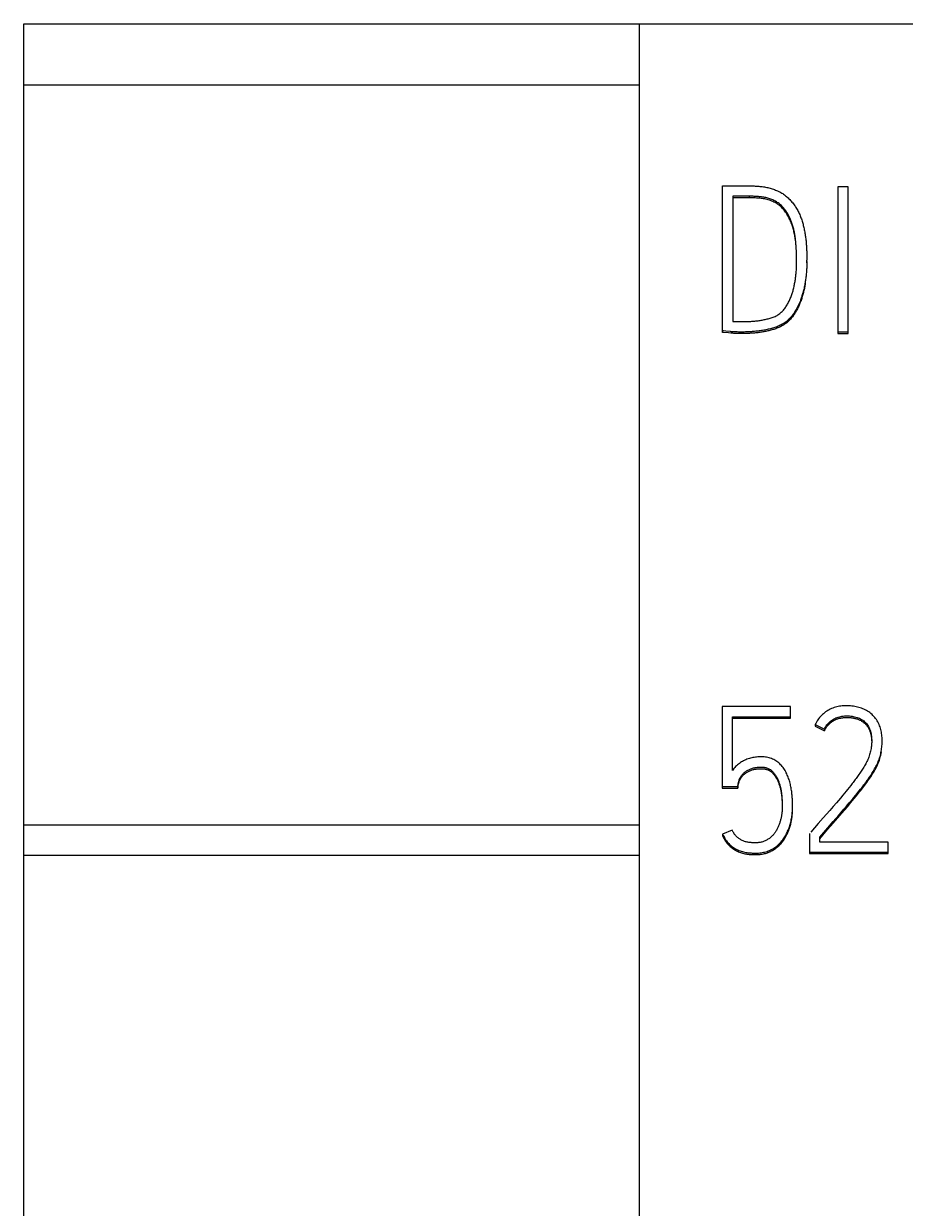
# Model space of a CAD drawing. Extents: x 0 to 594, y 0 to 420.
# Drawn here: x 149.57 to 156.73, y 354 to 363.62 of the extents above; entities that cross this region are included whole.
import ezdxf

# ---------------------------------------------------------------- set-up
doc = ezdxf.new("R2010")
doc.units = 0
doc.header["$LTSCALE"] = 32.67
doc.layers.add('20000_FRONT_O', color=7, linetype='CONTINUOUS')
doc.layers.add('20500_FRONT_O_LABELING', color=7, linetype='CONTINUOUS')

msp = doc.modelspace()

# ---------------------------------------------------------------- linework, layer by layer
at = {"layer": '20000_FRONT_O', "color": 7, "linetype": 'CONTINUOUS'}
for p, q in [((149.5696, 216.617), (149.5696, 363.617)), ((149.5696, 363.617), (174.3696, 363.617)), ((154.5696, 353.4338), (154.5696, 363.617)), ((154.5696, 363.117), (149.5696, 363.117)), ((149.5696, 357.117), (154.5696, 357.117)), ((154.5696, 356.867), (149.5696, 356.867))]:
    msp.add_line(p, q, dxfattribs=at)
at = {"layer": '20500_FRONT_O_LABELING', "color": 7, "linetype": 'CONTINUOUS'}
for p, q in [((155.2417, 362.3004), (155.4247, 362.302)), ((155.2417, 361.112), (155.2417, 362.3004)), ((155.3265, 362.2169), (155.3265, 361.2016)), ((155.458, 362.2169), (155.458, 362.2042)), ((156.1787, 362.2938), (156.1787, 361.1038)), ((156.2619, 362.2938), (156.1787, 362.2938)), ((156.2619, 361.1038), (156.2619, 362.2938)), ((155.458, 362.2042), (155.3265, 362.2042)), ((155.841, 361.7914), (155.84, 361.8081)), ((155.8418, 361.7747), (155.841, 361.7914)), ((155.8426, 361.7579), (155.8418, 361.7747)), ((155.8432, 361.7412), (155.8426, 361.7579)), ((155.9259, 361.7711), (155.9264, 361.7528)), ((155.9264, 361.7528), (155.9268, 361.7344)), ((155.9274, 361.6764), (155.9273, 361.6976)), ((155.3691, 361.2), (155.4116, 361.2)), ((155.3068, 361.1186), (155.2695, 361.122)), ((155.3089, 361.1057), (155.2921, 361.1072)), ((156.1787, 361.1165), (156.2619, 361.1165)), ((156.1787, 361.1038), (156.2619, 361.1038)), ((155.2402, 358.0753), (155.2402, 357.4141)), ((155.7944, 358.0753), (155.2402, 358.0753)), ((155.3234, 357.5578), (155.3234, 357.9934)), ((155.3234, 357.9934), (155.7944, 357.9934)), ((155.7944, 357.9807), (155.7944, 358.0753)), ((155.3234, 357.9807), (155.7944, 357.9807)), ((155.9941, 357.9296), (155.9941, 357.9169)), ((155.9941, 357.9296), (156.069, 357.8919)), ((155.9941, 357.9169), (156.069, 357.8792)), ((156.069, 357.8919), (156.069, 357.8792)), ((155.2402, 357.4268), (155.3666, 357.4268)), ((155.2402, 357.4141), (155.3666, 357.4141)), ((155.3666, 357.4268), (155.3733, 357.4629)), ((155.3666, 357.4141), (155.3733, 357.4502)), ((155.3666, 357.4268), (155.3666, 357.4141)), ((155.3733, 357.4629), (155.3733, 357.4502)), ((156.271, 357.4196), (156.2583, 357.4037)), ((156.2836, 357.4356), (156.271, 357.4196)), ((156.2961, 357.4517), (156.2836, 357.4356)), ((156.1997, 357.3333), (156.1666, 357.2946)), ((156.2194, 357.3566), (156.1997, 357.3333)), ((156.2325, 357.3722), (156.2194, 357.3566)), ((156.2455, 357.3879), (156.2325, 357.3722)), ((156.2583, 357.4037), (156.2455, 357.3879)), ((156.2715, 357.2938), (156.3, 357.3279)), ((156.2854, 357.2977), (156.312, 357.3297)), ((156.3, 357.3279), (156.3212, 357.3536)), ((156.312, 357.3297), (156.3296, 357.3511)), ((156.3212, 357.3536), (156.3353, 357.3708)), ((156.3296, 357.3511), (156.3471, 357.3726)), ((156.3353, 357.3708), (156.3493, 357.388)), ((156.3493, 357.388), (156.3631, 357.4054)), ((156.1135, 357.2329), (156.0868, 357.2021)), ((156.1401, 357.2637), (156.1135, 357.2329)), ((156.1666, 357.2946), (156.1401, 357.2637)), ((156.1775, 357.1841), (156.2283, 357.243)), ((156.1955, 357.1921), (156.2317, 357.2342)), ((156.2283, 357.243), (156.25, 357.2684)), ((156.2317, 357.2342), (156.2586, 357.2659)), ((156.25, 357.2684), (156.2715, 357.2938)), ((156.2586, 357.2659), (156.2854, 357.2977)), ((156.0197, 357.1256), (155.9592, 357.0568)), ((156.06, 357.1715), (156.0197, 357.1256)), ((156.0868, 357.2021), (156.06, 357.1715)), ((156.0957, 357.0767), (156.141, 357.1292)), ((156.0976, 357.0916), (156.1412, 357.1421)), ((156.141, 357.1292), (156.1955, 357.1921)), ((155.32, 357.0731), (155.2435, 357.0388)), ((155.2435, 357.0388), (155.2435, 357.0261)), ((155.9492, 357.0453), (155.9492, 356.882)), ((156.0324, 357.0158), (156.0976, 357.0916)), ((156.0324, 357.0031), (156.0957, 357.0767)), ((156.0324, 356.9765), (156.0324, 357.0158)), ((156.5883, 356.9765), (156.0324, 356.9765)), ((156.5883, 356.882), (156.5883, 356.9765)), ((155.9492, 356.8947), (156.5883, 356.8947)), ((155.9492, 356.882), (156.5883, 356.882))]:
    msp.add_line(p, q, dxfattribs=at)
for points in [[(155.84, 361.8081), (155.8394, 361.8165), (155.8388, 361.8249), (155.8382, 361.8332), (155.8375, 361.8416), (155.8367, 361.8499), (155.8358, 361.8582), (155.8349, 361.8666), (155.8339, 361.8749), (155.8328, 361.8832), (155.8316, 361.8915), (155.8303, 361.8998), (155.8289, 361.908), (155.8273, 361.9163), (155.8257, 361.9245), (155.824, 361.9327), (155.8221, 361.9409), (155.8202, 361.949), (155.8181, 361.9572), (155.816, 361.9653), (155.8137, 361.9733), (155.8113, 361.9814), (155.8088, 361.9894), (155.8062, 361.9974), (155.8034, 362.0053), (155.8005, 362.0132), (155.7975, 362.021), (155.7943, 362.0288), (155.7909, 362.0365), (155.7874, 362.0441), (155.7837, 362.0516), (155.7798, 362.0591), (155.7758, 362.0665), (155.7717, 362.0738), (155.7674, 362.0811), (155.7629, 362.0882), (155.7583, 362.0953), (155.7535, 362.1022), (155.7485, 362.109), (155.7434, 362.1157), (155.738, 362.1222), (155.7324, 362.1285), (155.7266, 362.1347), (155.7206, 362.1407), (155.7144, 362.1464), (155.708, 362.1519), (155.7013, 362.1571), (155.6945, 362.1621), (155.6874, 362.1669), (155.6802, 362.1714), (155.6729, 362.1756), (155.6654, 362.1796), (155.6577, 362.1833), (155.65, 362.1868), (155.6421, 362.1901), (155.6342, 362.1932), (155.6262, 362.1961), (155.6181, 362.1987), (155.61, 362.2012), (155.6018, 362.2035), (155.5935, 362.2055), (155.5852, 362.2072), (155.5768, 362.2088), (155.5684, 362.2101), (155.56, 362.2112), (155.5515, 362.2122), (155.543, 362.2131), (155.5346, 362.2138), (155.5261, 362.2145), (155.5176, 362.215), (155.5091, 362.2155), (155.5006, 362.2159), (155.4921, 362.2163), (155.4836, 362.2165), (155.475, 362.2167), (155.4665, 362.2168), (155.3265, 362.2169)], [(155.4247, 362.302), (155.4341, 362.302), (155.4434, 362.302), (155.4528, 362.3018), (155.4621, 362.3015), (155.4714, 362.3012), (155.4808, 362.3009), (155.4901, 362.3005), (155.4994, 362.3), (155.5088, 362.2995), (155.5181, 362.2989), (155.5274, 362.2983), (155.5367, 362.2976), (155.546, 362.2967), (155.5553, 362.2958), (155.5646, 362.2947), (155.5738, 362.2935), (155.5831, 362.2921), (155.5923, 362.2905), (155.6015, 362.2887), (155.6106, 362.2868), (155.6196, 362.2846), (155.6287, 362.2822), (155.6376, 362.2796), (155.6465, 362.2768), (155.6554, 362.2738), (155.6642, 362.2706), (155.6729, 362.2673), (155.6815, 362.2637), (155.69, 362.26), (155.6984, 362.256), (155.7067, 362.2518), (155.7149, 362.2473), (155.723, 362.2426), (155.7308, 362.2377), (155.7386, 362.2325), (155.7461, 362.2271), (155.7535, 362.2214), (155.7607, 362.2156), (155.7677, 362.2095), (155.7745, 362.2032), (155.7812, 362.1968), (155.7877, 362.1902), (155.7941, 362.1834), (155.8003, 362.1766), (155.8063, 362.1695), (155.8122, 362.1624), (155.8179, 362.1551), (155.8234, 362.1477), (155.8288, 362.1402), (155.8339, 362.1325), (155.8389, 362.1247), (155.8437, 362.1168), (155.8483, 362.1088), (155.8527, 362.1007), (155.857, 362.0925), (155.8611, 362.0843), (155.865, 362.0759), (155.8688, 362.0675), (155.8725, 362.0591), (155.876, 362.0505), (155.8793, 362.0419), (155.8824, 362.0333), (155.8854, 362.0246), (155.8882, 362.0158), (155.8908, 362.007), (155.8934, 361.9981), (155.8958, 361.9893), (155.8981, 361.9804), (155.9003, 361.9714), (155.9024, 361.9625), (155.9044, 361.9535), (155.9063, 361.9445), (155.9082, 361.9355), (155.9099, 361.9265), (155.9115, 361.9174), (155.913, 361.9083), (155.9145, 361.8993), (155.9158, 361.8902), (155.917, 361.881), (155.9181, 361.8719), (155.9192, 361.8628), (155.9202, 361.8537), (155.9211, 361.8445), (155.922, 361.8354), (155.9228, 361.8262), (155.9235, 361.817), (155.9241, 361.8079), (155.9247, 361.7987), (155.9251, 361.7895), (155.9255, 361.7803), (155.9259, 361.7711)], [(155.8341, 361.8604), (155.8329, 361.87), (155.8315, 361.8796), (155.8299, 361.8891), (155.8283, 361.8987), (155.8264, 361.9082), (155.8245, 361.9177), (155.8224, 361.9272), (155.8201, 361.9366), (155.8177, 361.946), (155.8152, 361.9554), (155.8125, 361.9647), (155.8097, 361.974), (155.8067, 361.9832), (155.8035, 361.9924), (155.8001, 362.0015), (155.7966, 362.0105), (155.7928, 362.0195), (155.7888, 362.0283), (155.7846, 362.0371), (155.7802, 362.0457), (155.7756, 362.0543), (155.7707, 362.0627), (155.7657, 362.0711), (155.7605, 362.0793), (155.755, 362.0873), (155.7493, 362.0952), (155.7433, 362.103), (155.7371, 362.1105), (155.7306, 362.1178), (155.7238, 362.1248), (155.7203, 362.1282), (155.7168, 362.1316), (155.7131, 362.1348), (155.7094, 362.138), (155.7056, 362.1411), (155.7017, 362.1441), (155.6978, 362.147), (155.6938, 362.1499), (155.6898, 362.1526), (155.6856, 362.1553), (155.6772, 362.1604), (155.6686, 362.1652), (155.6599, 362.1696), (155.651, 362.1737), (155.6419, 362.1775), (155.6327, 362.181), (155.6234, 362.1843), (155.6141, 362.1873), (155.6046, 362.19), (155.5951, 362.1924), (155.5854, 362.1945), (155.5758, 362.1962), (155.566, 362.1977), (155.5563, 362.199), (155.5465, 362.2), (155.5367, 362.2009), (155.5269, 362.2017), (155.5171, 362.2024), (155.5072, 362.2029), (155.4974, 362.2034), (155.4876, 362.2037), (155.4777, 362.204), (155.4679, 362.2041), (155.458, 362.2042)], [(155.4116, 361.2), (155.4201, 361.2001), (155.4287, 361.2002), (155.4372, 361.2004), (155.4457, 361.2006), (155.4542, 361.2009), (155.4627, 361.2012), (155.4712, 361.2016), (155.4797, 361.2021), (155.4882, 361.2027), (155.4967, 361.2033), (155.5052, 361.2041), (155.5136, 361.205), (155.5221, 361.2059), (155.5305, 361.2069), (155.539, 361.2081), (155.5474, 361.2093), (155.5558, 361.2106), (155.5642, 361.2121), (155.5726, 361.2136), (155.5809, 361.2152), (155.5892, 361.217), (155.5975, 361.2188), (155.6058, 361.2208), (155.6141, 361.2229), (155.6223, 361.2251), (155.6304, 361.2275), (155.6385, 361.2301), (155.6466, 361.2329), (155.6546, 361.2358), (155.6625, 361.2388), (155.6703, 361.2422), (155.6779, 361.2459), (155.6853, 361.25), (155.6926, 361.2545), (155.6996, 361.2593), (155.7064, 361.2643), (155.713, 361.2697), (155.7193, 361.2753), (155.7254, 361.2811), (155.7313, 361.2872), (155.7369, 361.2935), (155.7423, 361.2999), (155.7476, 361.3066), (155.7526, 361.3134), (155.7574, 361.3203), (155.762, 361.3273), (155.7664, 361.3345), (155.7707, 361.3417), (155.7748, 361.3491), (155.7788, 361.3565), (155.7826, 361.364), (155.7862, 361.3716), (155.7896, 361.3792), (155.7929, 361.387), (155.7961, 361.3947), (155.7991, 361.4026), (155.802, 361.4105), (155.8047, 361.4184), (155.8073, 361.4264), (155.8099, 361.4344), (155.8123, 361.4424), (155.8146, 361.4505), (155.8168, 361.4586), (155.8189, 361.4667), (155.8209, 361.4748), (155.8228, 361.483), (155.8246, 361.4912), (155.8263, 361.4994), (155.828, 361.5076), (155.8295, 361.5158), (155.8309, 361.5241), (155.8323, 361.5324), (155.8336, 361.5407), (155.8348, 361.549), (155.8359, 361.5573), (155.837, 361.5656), (155.8379, 361.5739), (155.8388, 361.5822), (155.8397, 361.5906), (155.8404, 361.5989), (155.8411, 361.6072), (155.8418, 361.6156), (155.8423, 361.624), (155.8428, 361.6323), (155.8432, 361.6407), (155.8435, 361.6491), (155.8438, 361.6574), (155.844, 361.6658), (155.8441, 361.6742), (155.8442, 361.6826), (155.8442, 361.6909), (155.8441, 361.6993), (155.844, 361.7077), (155.8439, 361.7161), (155.8437, 361.7245), (155.8432, 361.7412)], [(155.9268, 361.7344), (155.9271, 361.716), (155.9273, 361.7068), (155.9273, 361.6976)], [(155.9274, 361.6884), (155.9273, 361.6793), (155.9272, 361.6701), (155.927, 361.6609), (155.9268, 361.6517), (155.9264, 361.6425), (155.926, 361.6333), (155.9254, 361.6241), (155.9248, 361.615), (155.9241, 361.6058), (155.9234, 361.5967), (155.9225, 361.5875), (155.9216, 361.5783), (155.9206, 361.5692), (155.9196, 361.5601), (155.9184, 361.551), (155.9172, 361.5418), (155.9159, 361.5327), (155.9145, 361.5237), (155.913, 361.5146), (155.9115, 361.5055), (155.9098, 361.4965), (155.908, 361.4874), (155.9062, 361.4784), (155.9042, 361.4695), (155.9021, 361.4605), (155.8999, 361.4516), (155.8976, 361.4426), (155.8952, 361.4338), (155.8927, 361.4249), (155.8901, 361.4161), (155.8874, 361.4073), (155.8846, 361.3985), (155.8817, 361.3898), (155.8786, 361.3811), (155.8755, 361.3725), (155.8721, 361.3639), (155.8687, 361.3553), (155.8651, 361.3468), (155.8614, 361.3384), (155.8574, 361.3301), (155.8534, 361.3218), (155.8492, 361.3136), (155.8448, 361.3054), (155.8403, 361.2974), (155.8356, 361.2894), (155.8307, 361.2816), (155.8258, 361.2738), (155.8206, 361.2661), (155.8153, 361.2586), (155.8097, 361.2512), (155.804, 361.2439), (155.7981, 361.2368), (155.792, 361.2298), (155.7856, 361.2231), (155.779, 361.2165), (155.7722, 361.2102), (155.7652, 361.2042), (155.758, 361.1983), (155.7505, 361.1928), (155.7428, 361.1876), (155.7349, 361.1826), (155.7269, 361.1779), (155.7187, 361.1735), (155.7104, 361.1693), (155.7019, 361.1653), (155.6934, 361.1616), (155.6848, 361.1581), (155.6761, 361.1547), (155.6673, 361.1516), (155.6584, 361.1487), (155.6495, 361.146), (155.6405, 361.1435), (155.6315, 361.1411), (155.6224, 361.1389), (155.6133, 361.1368), (155.6042, 361.1349), (155.595, 361.133), (155.5859, 361.1312), (155.5767, 361.1295), (155.5675, 361.128), (155.5583, 361.1265), (155.549, 361.1252), (155.5398, 361.1239), (155.5305, 361.1227), (155.5212, 361.1216), (155.5119, 361.1206), (155.5026, 361.1197), (155.4933, 361.1188), (155.484, 361.1181), (155.4747, 361.1174), (155.4654, 361.1169), (155.4561, 361.1164), (155.4467, 361.1159), (155.4374, 361.1155), (155.4281, 361.1152), (155.4187, 361.115), (155.4094, 361.1149), (155.4001, 361.1148), (155.3907, 361.1148)], [(155.9141, 361.5085), (155.9128, 361.5003), (155.9113, 361.4921), (155.9098, 361.484), (155.9082, 361.4758), (155.9066, 361.4677), (155.9048, 361.4595), (155.903, 361.4514), (155.901, 361.4433), (155.899, 361.4353), (155.8969, 361.4272), (155.8947, 361.4192), (155.8924, 361.4112), (155.8901, 361.4032), (155.8876, 361.3952), (155.8851, 361.3873), (155.8825, 361.3794), (155.8798, 361.3716), (155.8769, 361.3637), (155.874, 361.3559), (155.871, 361.3482), (155.8678, 361.3405), (155.8645, 361.3328), (155.8611, 361.3252), (155.8576, 361.3177), (155.8539, 361.3102), (155.8501, 361.3027), (155.8462, 361.2954), (155.8422, 361.2881), (155.838, 361.2808), (155.8337, 361.2737), (155.8293, 361.2666), (155.8248, 361.2596), (155.8201, 361.2527), (155.8152, 361.2459), (155.8102, 361.2391), (155.8051, 361.2325), (155.7998, 361.2261), (155.7943, 361.2197), (155.7887, 361.2136), (155.7828, 361.2075), (155.7768, 361.2017), (155.7706, 361.1961), (155.7642, 361.1906), (155.7576, 361.1854), (155.7509, 361.1804), (155.7439, 361.1756), (155.7369, 361.1711), (155.7296, 361.1668), (155.7223, 361.1627), (155.7148, 361.1588), (155.7072, 361.1551), (155.6996, 361.1516), (155.6918, 361.1482), (155.684, 361.1451), (155.6762, 361.1421), (155.6682, 361.1392), (155.6602, 361.1366), (155.6522, 361.1341), (155.6441, 361.1317), (155.6359, 361.1295), (155.6277, 361.1275), (155.6195, 361.1255), (155.6113, 361.1237), (155.603, 361.1219), (155.5948, 361.1202), (155.5865, 361.1186), (155.5782, 361.1171), (155.5699, 361.1157), (155.5615, 361.1143), (155.5532, 361.1131), (155.5448, 361.1119), (155.5364, 361.1108), (155.5281, 361.1097), (155.5197, 361.1087), (155.5113, 361.1078), (155.5029, 361.107), (155.4945, 361.1062), (155.4861, 361.1056), (155.4776, 361.1049), (155.4692, 361.1044), (155.4608, 361.1039), (155.4523, 361.1035), (155.4439, 361.1031), (155.4355, 361.1028), (155.427, 361.1025), (155.4186, 361.1023), (155.4101, 361.1022), (155.4017, 361.1021), (155.3933, 361.1021), (155.3848, 361.1022), (155.3764, 361.1023), (155.3679, 361.1025), (155.3595, 361.1027), (155.351, 361.103), (155.3426, 361.1034), (155.3342, 361.1038), (155.3258, 361.1044), (155.3173, 361.105), (155.3089, 361.1057)], [(155.3265, 361.2016), (155.335, 361.2009), (155.3435, 361.2004), (155.352, 361.2001), (155.3605, 361.2), (155.3691, 361.2)], [(155.2695, 361.122), (155.251, 361.1237), (155.2417, 361.1247)], [(155.2921, 361.1072), (155.2501, 361.1111), (155.2417, 361.112)], [(155.3907, 361.1148), (155.3814, 361.1149), (155.372, 361.1151), (155.3627, 361.1153), (155.3534, 361.1156), (155.344, 361.116), (155.3347, 361.1165), (155.3254, 361.1171), (155.3161, 361.1178), (155.3068, 361.1186)], [(156.5384, 357.7833), (156.5383, 357.8013), (156.538, 357.8124), (156.5374, 357.8234), (156.5365, 357.8344), (156.5353, 357.8454), (156.5337, 357.8563), (156.5319, 357.8672), (156.5298, 357.878), (156.5273, 357.8888), (156.5244, 357.8995), (156.5212, 357.91), (156.5174, 357.9204), (156.5132, 357.9307), (156.5086, 357.9407), (156.5035, 357.9506), (156.498, 357.9602), (156.492, 357.9696), (156.4856, 357.9786), (156.4787, 357.9873), (156.4714, 357.9957), (156.4638, 358.0038), (156.4559, 358.0116), (156.4476, 358.0191), (156.439, 358.0261), (156.4299, 358.0326), (156.4205, 358.0386), (156.4108, 358.0441), (156.4008, 358.0492), (156.3907, 358.0539), (156.3803, 358.0582), (156.3698, 358.0621), (156.3592, 358.0657), (156.3485, 358.0689), (156.3377, 358.0718), (156.3268, 358.0744), (156.3158, 358.0766), (156.3047, 358.0783), (156.2935, 358.0796), (156.2824, 358.0806), (156.2712, 358.0813), (156.26, 358.0817), (156.2488, 358.0819), (156.2375, 358.0817), (156.2262, 358.0812), (156.215, 358.0803), (156.2037, 358.0792), (156.1926, 358.0776), (156.1815, 358.0756), (156.1704, 358.0733), (156.1596, 358.0705), (156.1488, 358.0672), (156.1382, 358.0635), (156.1278, 358.0593), (156.1176, 358.0547), (156.1076, 358.0496), (156.0978, 358.044), (156.0883, 358.038), (156.079, 358.0317), (156.07, 358.0249), (156.0613, 358.0178), (156.053, 358.0103), (156.0449, 358.0025), (156.0372, 357.9944), (156.0298, 357.9859), (156.0228, 357.9772), (156.0162, 357.9681), (156.0101, 357.9589), (156.0043, 357.9493), (155.999, 357.9395), (155.9941, 357.9296)], [(156.069, 357.8919), (156.0736, 357.9009), (156.0787, 357.9097), (156.0843, 357.9183), (156.0904, 357.9265), (156.0969, 357.9345), (156.1038, 357.942), (156.1112, 357.9493), (156.1189, 357.9561), (156.127, 357.9625), (156.1354, 357.9684), (156.1442, 357.9739), (156.1532, 357.9789), (156.1624, 357.9833), (156.1719, 357.9872), (156.1817, 357.9905), (156.1915, 357.9933), (156.2016, 357.9955), (156.2118, 357.9972), (156.222, 357.9985), (156.2323, 357.9994), (156.2427, 357.9999), (156.2531, 358), (156.2634, 357.9998), (156.2737, 357.9993), (156.2839, 357.9984), (156.2941, 357.9971), (156.3043, 357.9954), (156.3144, 357.9933), (156.3243, 357.9908), (156.3342, 357.9878), (156.3439, 357.9844), (156.3534, 357.9804), (156.3627, 357.9759), (156.3717, 357.9709), (156.3803, 357.9653), (156.3885, 357.9592), (156.3963, 357.9525), (156.4037, 357.9453), (156.4105, 357.9377), (156.4168, 357.9297), (156.4225, 357.9213), (156.4277, 357.9125), (156.4324, 357.9035), (156.4366, 357.8943), (156.4402, 357.8848), (156.4433, 357.8751), (156.4458, 357.8654), (156.448, 357.8555), (156.4498, 357.8455), (156.4512, 357.8355), (156.4523, 357.8254), (156.453, 357.8154), (156.4534, 357.8052), (156.4535, 357.7951), (156.4532, 357.785), (156.4527, 357.7749), (156.452, 357.7648), (156.4509, 357.7548), (156.4496, 357.7448), (156.448, 357.7348), (156.4462, 357.7248), (156.4441, 357.7149), (156.4418, 357.7051), (156.4393, 357.6953), (156.4365, 357.6855), (156.4336, 357.6758), (156.4303, 357.6662), (156.4267, 357.6568), (156.4228, 357.6474), (156.4187, 357.6382), (156.4142, 357.629), (156.4096, 357.62), (156.4047, 357.6111), (156.3997, 357.6023), (156.3946, 357.5935), (156.3893, 357.5848), (156.3839, 357.5762), (156.3784, 357.5677), (156.3729, 357.5592), (156.3673, 357.5507), (156.3616, 357.5423), (156.3559, 357.5339), (156.3501, 357.5255), (156.3443, 357.5172), (156.3384, 357.5089), (156.3325, 357.5006), (156.3265, 357.4924), (156.3205, 357.4842), (156.3145, 357.476), (156.3084, 357.4679), (156.3022, 357.4597), (156.2961, 357.4517)], [(156.069, 357.8792), (156.0715, 357.8844), (156.0742, 357.8894), (156.0771, 357.8944), (156.0801, 357.8993), (156.0833, 357.9042), (156.0867, 357.9089), (156.0901, 357.9136), (156.0938, 357.9181), (156.0976, 357.9225), (156.1015, 357.9269), (156.1055, 357.9311), (156.1097, 357.9351), (156.114, 357.9391), (156.1184, 357.9429), (156.1229, 357.9466), (156.1276, 357.9502), (156.1323, 357.9536), (156.1371, 357.9569), (156.1421, 357.96), (156.1471, 357.9629), (156.1522, 357.9657), (156.1574, 357.9683), (156.1627, 357.9707), (156.1681, 357.973), (156.1735, 357.9751), (156.179, 357.977), (156.1846, 357.9787), (156.1902, 357.9802), (156.1959, 357.9816), (156.2016, 357.9828), (156.2073, 357.9838), (156.2131, 357.9847), (156.2189, 357.9855), (156.2247, 357.9861), (156.2306, 357.9865), (156.2364, 357.9869), (156.2423, 357.9871), (156.2482, 357.9873), (156.254, 357.9873), (156.2599, 357.9872), (156.2657, 357.987), (156.2716, 357.9867), (156.2774, 357.9863), (156.2832, 357.9857), (156.289, 357.9851), (156.2948, 357.9843), (156.3005, 357.9834), (156.3063, 357.9823), (156.312, 357.9812), (156.3176, 357.9798), (156.3233, 357.9784), (156.3289, 357.9768), (156.3345, 357.975), (156.34, 357.9731), (156.3455, 357.9711), (156.3509, 357.9688), (156.3562, 357.9665), (156.3614, 357.9639), (156.3666, 357.9612), (156.3716, 357.9582), (156.3765, 357.9552), (156.3813, 357.9519), (156.386, 357.9484), (156.3906, 357.9448), (156.395, 357.941), (156.3993, 357.937), (156.4034, 357.9329), (156.4073, 357.9287), (156.4111, 357.9243), (156.4147, 357.9197), (156.4181, 357.9151), (156.4214, 357.9103), (156.4244, 357.9055), (156.4273, 357.9005), (156.4301, 357.8954), (156.4326, 357.8903), (156.4351, 357.8851), (156.4373, 357.8798), (156.4394, 357.8744), (156.4412, 357.869), (156.4429, 357.8635), (156.4445, 357.858), (156.4459, 357.8524), (156.4472, 357.8468), (156.4483, 357.8412), (156.4493, 357.8356), (156.4502, 357.8299), (156.451, 357.8242), (156.4517, 357.8185), (156.4523, 357.8128), (156.4527, 357.8071), (156.4531, 357.8014), (156.4533, 357.7957), (156.4534, 357.79)], [(156.3471, 357.3726), (156.3557, 357.3834), (156.3643, 357.3943), (156.3729, 357.4052), (156.3813, 357.4162), (156.3897, 357.4272), (156.3981, 357.4383), (156.4063, 357.4494), (156.4145, 357.4606), (156.4225, 357.4719), (156.4305, 357.4832), (156.4384, 357.4946), (156.4461, 357.5061), (156.4537, 357.5177), (156.4611, 357.5293), (156.4684, 357.5411), (156.4754, 357.553), (156.4822, 357.5651), (156.4886, 357.5773), (156.4948, 357.5897), (156.5006, 357.6023), (156.506, 357.615), (156.511, 357.6278), (156.5156, 357.6408), (156.5198, 357.654), (156.5235, 357.6673), (156.5268, 357.6807), (156.5296, 357.6941), (156.5321, 357.7077)], [(156.3631, 357.4054), (156.3699, 357.4142), (156.3767, 357.4229), (156.3835, 357.4317), (156.3902, 357.4406), (156.3969, 357.4494), (156.4035, 357.4584), (156.4101, 357.4673), (156.4166, 357.4763), (156.423, 357.4853), (156.4294, 357.4944), (156.4358, 357.5035), (156.442, 357.5127), (156.4482, 357.5219), (156.4542, 357.5312), (156.4602, 357.5405), (156.466, 357.5499), (156.4717, 357.5594), (156.4773, 357.569), (156.4827, 357.5787), (156.4879, 357.5885), (156.4928, 357.5984), (156.4976, 357.6084), (156.5021, 357.6185), (156.5064, 357.6287), (156.5104, 357.639), (156.5142, 357.6494), (156.5177, 357.6599), (156.5209, 357.6705), (156.5238, 357.6811), (156.5264, 357.6919), (156.5288, 357.7026), (156.5309, 357.7135), (156.5327, 357.7244), (156.5343, 357.7353), (156.5356, 357.7462), (156.5367, 357.7572), (156.5375, 357.7682), (156.538, 357.7793), (156.5383, 357.7903)], [(155.8111, 357.2612), (155.811, 357.2767), (155.811, 357.2866), (155.8108, 357.2965), (155.8105, 357.3065), (155.8101, 357.3164), (155.8095, 357.3263), (155.8089, 357.3362), (155.8081, 357.3461), (155.8072, 357.356), (155.8062, 357.3659), (155.805, 357.3758), (155.8038, 357.3857), (155.8024, 357.3955), (155.8008, 357.4054), (155.7991, 357.4152), (155.7973, 357.4249), (155.7953, 357.4347), (155.7931, 357.4444), (155.7907, 357.4541), (155.7881, 357.4637), (155.7854, 357.4732), (155.7824, 357.4827), (155.7792, 357.4922), (155.7758, 357.5016), (155.7722, 357.5109), (155.7683, 357.52), (155.7641, 357.5291), (155.7597, 357.5381), (155.7551, 357.5469), (155.7501, 357.5556), (155.7449, 357.5642), (155.7394, 357.5725), (155.7336, 357.5807), (155.7275, 357.5887), (155.721, 357.5964), (155.7143, 357.6038), (155.7072, 357.6109), (155.6998, 357.6177), (155.692, 357.6241), (155.6839, 357.6302), (155.6755, 357.6358), (155.6669, 357.641), (155.658, 357.6458), (155.6488, 357.6501), (155.6394, 357.6539), (155.6299, 357.6572), (155.6202, 357.66), (155.6103, 357.6623), (155.6003, 357.6642), (155.5903, 357.6656), (155.5802, 357.6666), (155.5701, 357.6673), (155.5599, 357.6676), (155.5498, 357.6675), (155.5398, 357.6672), (155.5297, 357.6666), (155.5196, 357.6657), (155.5096, 357.6646), (155.4996, 357.6632), (155.4896, 357.6615), (155.4798, 357.6595), (155.4699, 357.6571), (155.4602, 357.6545), (155.4506, 357.6515), (155.4411, 357.6481), (155.4317, 357.6444), (155.4225, 357.6404), (155.4135, 357.6359), (155.4047, 357.6311), (155.3961, 357.6259), (155.3876, 357.6204), (155.3794, 357.6146), (155.3714, 357.6085), (155.3637, 357.6021), (155.3563, 357.5954), (155.3491, 357.5884), (155.3422, 357.5812), (155.3356, 357.5737), (155.3293, 357.5659), (155.3234, 357.5578)], [(155.3733, 357.4629), (155.3737, 357.4662), (155.3745, 357.4694), (155.3763, 357.4758), (155.3784, 357.4822), (155.3807, 357.4884), (155.3833, 357.4946), (155.3864, 357.5005), (155.3899, 357.5062), (155.3937, 357.5117), (155.3977, 357.5171), (155.4019, 357.5223), (155.4064, 357.5273), (155.411, 357.5322), (155.4159, 357.5368), (155.421, 357.5412), (155.4263, 357.5453), (155.4318, 357.5492), (155.4375, 357.5529), (155.4432, 357.5564), (155.4491, 357.5598), (155.455, 357.5629), (155.4611, 357.5659), (155.4673, 357.5686), (155.4735, 357.5711), (155.4799, 357.5734), (155.4864, 357.5754), (155.4929, 357.5771), (155.4995, 357.5786), (155.5062, 357.5799), (155.5128, 357.5809), (155.5196, 357.5818), (155.5263, 357.5826), (155.533, 357.5832), (155.5398, 357.5836), (155.5465, 357.5839), (155.5533, 357.5841), (155.5601, 357.584), (155.5669, 357.5838), (155.5736, 357.5834), (155.5804, 357.5827), (155.5871, 357.5817), (155.5937, 357.5803), (155.6003, 357.5786), (155.6067, 357.5765), (155.613, 357.574), (155.6192, 357.5711), (155.6251, 357.5679), (155.6308, 357.5642), (155.6362, 357.5602), (155.6414, 357.5559), (155.6463, 357.5513), (155.651, 357.5465), (155.6555, 357.5415), (155.6598, 357.5363), (155.6639, 357.531), (155.6678, 357.5256), (155.6716, 357.5201), (155.6752, 357.5144), (155.6787, 357.5087), (155.682, 357.5029), (155.6851, 357.497), (155.6881, 357.491), (155.6909, 357.485), (155.6936, 357.4789), (155.6961, 357.4727), (155.6985, 357.4664), (155.7007, 357.4601), (155.7029, 357.4538), (155.7049, 357.4475), (155.7068, 357.4411), (155.7086, 357.4347), (155.7103, 357.4282), (155.712, 357.4218), (155.7135, 357.4153), (155.7149, 357.4088), (155.7163, 357.4022), (155.7175, 357.3957), (155.7187, 357.3891), (155.7197, 357.3825), (155.7206, 357.376), (155.7215, 357.3693), (155.7222, 357.3627), (155.7229, 357.3561), (155.7236, 357.3495), (155.7242, 357.3428), (155.7247, 357.3362), (155.7252, 357.3296)], [(155.3733, 357.4502), (155.3737, 357.4534), (155.3744, 357.4566), (155.3753, 357.4598), (155.3763, 357.4629), (155.3783, 357.4692), (155.3805, 357.4754), (155.3818, 357.4784), (155.3831, 357.4814), (155.3846, 357.4844), (155.3861, 357.4873), (155.3878, 357.4901), (155.3895, 357.4929), (155.3932, 357.4984), (155.3972, 357.5037), (155.4013, 357.5088), (155.4056, 357.5138), (155.4102, 357.5186), (155.415, 357.5232), (155.42, 357.5276), (155.4251, 357.5317), (155.4305, 357.5356), (155.436, 357.5393), (155.4417, 357.5428), (155.4474, 357.5461), (155.4532, 357.5493), (155.4592, 357.5523), (155.4652, 357.5551), (155.4714, 357.5576), (155.4776, 357.5599), (155.484, 357.562), (155.4904, 357.5638), (155.4969, 357.5653), (155.5034, 357.5667), (155.51, 357.5678), (155.5166, 357.5687), (155.5232, 357.5695), (155.5298, 357.5702), (155.5365, 357.5707), (155.5431, 357.5711), (155.5498, 357.5713), (155.5565, 357.5714), (155.5632, 357.5713), (155.5698, 357.571), (155.5765, 357.5704), (155.5831, 357.5696), (155.5897, 357.5685), (155.5962, 357.567), (155.5994, 357.5661), (155.6026, 357.5652), (155.6058, 357.5641), (155.609, 357.563), (155.6121, 357.5617), (155.6151, 357.5604), (155.6181, 357.559), (155.6211, 357.5574), (155.624, 357.5558), (155.6268, 357.5541), (155.6296, 357.5523), (155.6324, 357.5504), (155.635, 357.5484), (155.6376, 357.5464), (155.6427, 357.542), (155.6475, 357.5375), (155.6521, 357.5327), (155.6565, 357.5277), (155.6606, 357.5226), (155.6646, 357.5173), (155.6685, 357.512), (155.6721, 357.5065), (155.6757, 357.5009), (155.6791, 357.4953), (155.6823, 357.4895), (155.6854, 357.4837), (155.6884, 357.4778), (155.6911, 357.4719), (155.6937, 357.4658), (155.6962, 357.4597), (155.6985, 357.4536), (155.7008, 357.4474), (155.7029, 357.4412), (155.7048, 357.4349), (155.7067, 357.4286), (155.7085, 357.4223), (155.7102, 357.4159), (155.7118, 357.4096), (155.7134, 357.4032), (155.7148, 357.3968), (155.7161, 357.3904), (155.7174, 357.3839), (155.7185, 357.3774), (155.7195, 357.371), (155.7205, 357.3645), (155.7213, 357.358), (155.7221, 357.3514), (155.7228, 357.3449), (155.7234, 357.3384), (155.724, 357.3319), (155.7245, 357.3253), (155.725, 357.3188)], [(155.7252, 357.3296), (155.7261, 357.3163), (155.7265, 357.3096), (155.7268, 357.303), (155.7272, 357.2963), (155.7274, 357.2897), (155.7276, 357.283), (155.7278, 357.2764), (155.7278, 357.2697), (155.7278, 357.2631), (155.7277, 357.2564), (155.7275, 357.2497), (155.7272, 357.2431), (155.7268, 357.2364), (155.7263, 357.2298), (155.7257, 357.2232), (155.725, 357.2165), (155.7242, 357.2099), (155.7233, 357.2033), (155.7224, 357.1967), (155.7213, 357.1902), (155.7201, 357.1836), (155.7188, 357.1771), (155.7174, 357.1705), (155.7159, 357.164), (155.7143, 357.1576), (155.7126, 357.1511), (155.7108, 357.1447), (155.7089, 357.1383), (155.7069, 357.132), (155.7047, 357.1257), (155.7025, 357.1194), (155.7001, 357.1131), (155.6975, 357.107), (155.6949, 357.1008), (155.6921, 357.0948), (155.6892, 357.0887), (155.6862, 357.0828), (155.683, 357.0769), (155.6797, 357.0711), (155.6763, 357.0654), (155.6727, 357.0597), (155.6689, 357.0542), (155.665, 357.0487), (155.6609, 357.0434), (155.6567, 357.0382), (155.6523, 357.0331), (155.6477, 357.0282), (155.643, 357.0235), (155.6381, 357.0188), (155.6331, 357.0144), (155.6279, 357.0101), (155.6225, 357.006), (155.6171, 357.002), (155.6115, 356.9983), (155.6058, 356.9947), (155.5999, 356.9914), (155.5939, 356.9882), (155.5878, 356.9853), (155.5816, 356.9827), (155.5753, 356.9802), (155.5689, 356.9781), (155.5624, 356.9762), (155.5558, 356.9746), (155.5492, 356.9732), (155.5425, 356.9721), (155.5358, 356.9713), (155.529, 356.9706), (155.5223, 356.9702), (155.5155, 356.97), (155.5087, 356.97), (155.502, 356.9701), (155.4952, 356.9703), (155.4885, 356.9706), (155.4817, 356.971), (155.4749, 356.9715), (155.4682, 356.9721), (155.4615, 356.9728), (155.4548, 356.9736), (155.4481, 356.9746), (155.4414, 356.9759), (155.4348, 356.9774), (155.4283, 356.9792), (155.4219, 356.9813), (155.4155, 356.9835), (155.4093, 356.9861), (155.4031, 356.9888), (155.3971, 356.9919), (155.3911, 356.9951), (155.3854, 356.9986), (155.3797, 357.0022), (155.3742, 357.0061), (155.3688, 357.0102), (155.3636, 357.0144), (155.3586, 357.0189), (155.3538, 357.0235), (155.3491, 357.0284), (155.3448, 357.0335), (155.3406, 357.0387), (155.3367, 357.0442), (155.333, 357.0498), (155.3295, 357.0555), (155.3262, 357.0613), (155.323, 357.0672), (155.32, 357.0731)], [(155.725, 357.3188), (155.7259, 357.3057), (155.7264, 357.2991), (155.7267, 357.2926), (155.727, 357.286), (155.7273, 357.2795), (155.7276, 357.2729), (155.7277, 357.2664)], [(155.2435, 357.0388), (155.2478, 357.0298), (155.2524, 357.021), (155.2572, 357.0122), (155.2623, 357.0036), (155.2677, 356.9952), (155.2735, 356.987), (155.2796, 356.9791), (155.286, 356.9715), (155.2928, 356.9641), (155.3, 356.9571), (155.3075, 356.9504), (155.3152, 356.9441), (155.3233, 356.938), (155.3315, 356.9323), (155.34, 356.9268), (155.3486, 356.9217), (155.3574, 356.9169), (155.3665, 356.9125), (155.3757, 356.9085), (155.3852, 356.9049), (155.3947, 356.9017), (155.4044, 356.8988), (155.4141, 356.8962), (155.4239, 356.8939), (155.4338, 356.8919), (155.4438, 356.8904), (155.4538, 356.8893), (155.4639, 356.8885), (155.474, 356.8879), (155.4841, 356.8873), (155.4941, 356.8869), (155.5042, 356.8866), (155.5143, 356.8865), (155.5244, 356.8867), (155.5345, 356.8872), (155.5446, 356.8881), (155.5546, 356.8893), (155.5646, 356.8909), (155.5745, 356.8928), (155.5843, 356.8951), (155.5941, 356.8978), (155.6037, 356.9008), (155.6132, 356.9042), (155.6225, 356.908), (155.6317, 356.9121), (155.6408, 356.9166), (155.6496, 356.9214), (155.6582, 356.9265), (155.6667, 356.932), (155.6749, 356.9378), (155.6828, 356.9439), (155.6905, 356.9504), (155.698, 356.9571), (155.7052, 356.9641), (155.7121, 356.9713), (155.7187, 356.9788), (155.7251, 356.9865), (155.7313, 356.9944), (155.7371, 357.0025), (155.7427, 357.0108), (155.7481, 357.0192), (155.7532, 357.0278), (155.758, 357.0365), (155.7627, 357.0453), (155.767, 357.0543), (155.7712, 357.0633), (155.7751, 357.0725), (155.7789, 357.0817), (155.7824, 357.091), (155.7857, 357.1004), (155.7888, 357.1099), (155.7917, 357.1194), (155.7943, 357.129), (155.7968, 357.1386), (155.799, 357.1483), (155.801, 357.158), (155.8029, 357.1678), (155.8045, 357.1776), (155.8059, 357.1874), (155.8071, 357.1973), (155.8082, 357.2072), (155.809, 357.2171), (155.8097, 357.227), (155.8103, 357.2369), (155.8106, 357.2468), (155.8109, 357.2568), (155.811, 357.2667)], [(155.2435, 357.0261), (155.2473, 357.0181), (155.2513, 357.0103), (155.2555, 357.0025), (155.26, 356.9948), (155.2646, 356.9873), (155.2695, 356.9799), (155.2747, 356.9727), (155.2801, 356.9657), (155.2858, 356.9589), (155.2919, 356.9524), (155.2981, 356.9461), (155.3047, 356.9401), (155.3115, 356.9344), (155.3185, 356.9289), (155.3256, 356.9236), (155.333, 356.9186), (155.3405, 356.9138), (155.3481, 356.9092), (155.356, 356.905), (155.364, 356.901), (155.3721, 356.8973), (155.3804, 356.894), (155.3888, 356.891), (155.3973, 356.8882), (155.4058, 356.8857), (155.4145, 356.8834), (155.4232, 356.8813), (155.4319, 356.8796), (155.4408, 356.8782), (155.4497, 356.877), (155.4586, 356.8762), (155.4675, 356.8756), (155.4764, 356.875), (155.4853, 356.8746), (155.4943, 356.8742), (155.5032, 356.8739), (155.5122, 356.8738), (155.5211, 356.8739), (155.5301, 356.8742), (155.539, 356.8749), (155.5479, 356.8757), (155.5568, 356.8769), (155.5656, 356.8783), (155.5744, 356.8801), (155.5831, 356.8821), (155.5917, 356.8844), (155.6003, 356.887), (155.6087, 356.8899), (155.6171, 356.893), (155.6253, 356.8965), (155.6335, 356.9002), (155.6414, 356.9042), (155.6493, 356.9085), (155.6569, 356.913), (155.6644, 356.9178), (155.6718, 356.9229), (155.6789, 356.9282), (155.6859, 356.9337), (155.6926, 356.9395), (155.6992, 356.9455), (155.7055, 356.9517), (155.7117, 356.9581), (155.7176, 356.9647), (155.7233, 356.9715), (155.7288, 356.9785), (155.7341, 356.9856), (155.7392, 356.9928), (155.7441, 357.0002), (155.7488, 357.0077), (155.7533, 357.0153), (155.7576, 357.023), (155.7617, 357.0308), (155.7657, 357.0387), (155.7694, 357.0467), (155.773, 357.0548), (155.7765, 357.0629), (155.7797, 357.0711), (155.7828, 357.0794), (155.7857, 357.0877), (155.7884, 357.0961), (155.791, 357.1045), (155.7934, 357.113), (155.7957, 357.1215), (155.7977, 357.1301), (155.7997, 357.1387), (155.8014, 357.1473), (155.803, 357.156), (155.8044, 357.1647), (155.8057, 357.1734), (155.8068, 357.1821), (155.8078, 357.1909), (155.8086, 357.1996), (155.8093, 357.2084), (155.8099, 357.2172), (155.8103, 357.226), (155.8107, 357.2348), (155.8109, 357.2436), (155.811, 357.2524), (155.8111, 357.2612)], [(156.1412, 357.1421), (156.163, 357.1673), (156.1775, 357.1841)]]:
    msp.add_lwpolyline(points, dxfattribs=at)

doc.saveas('drawing.dxf')
